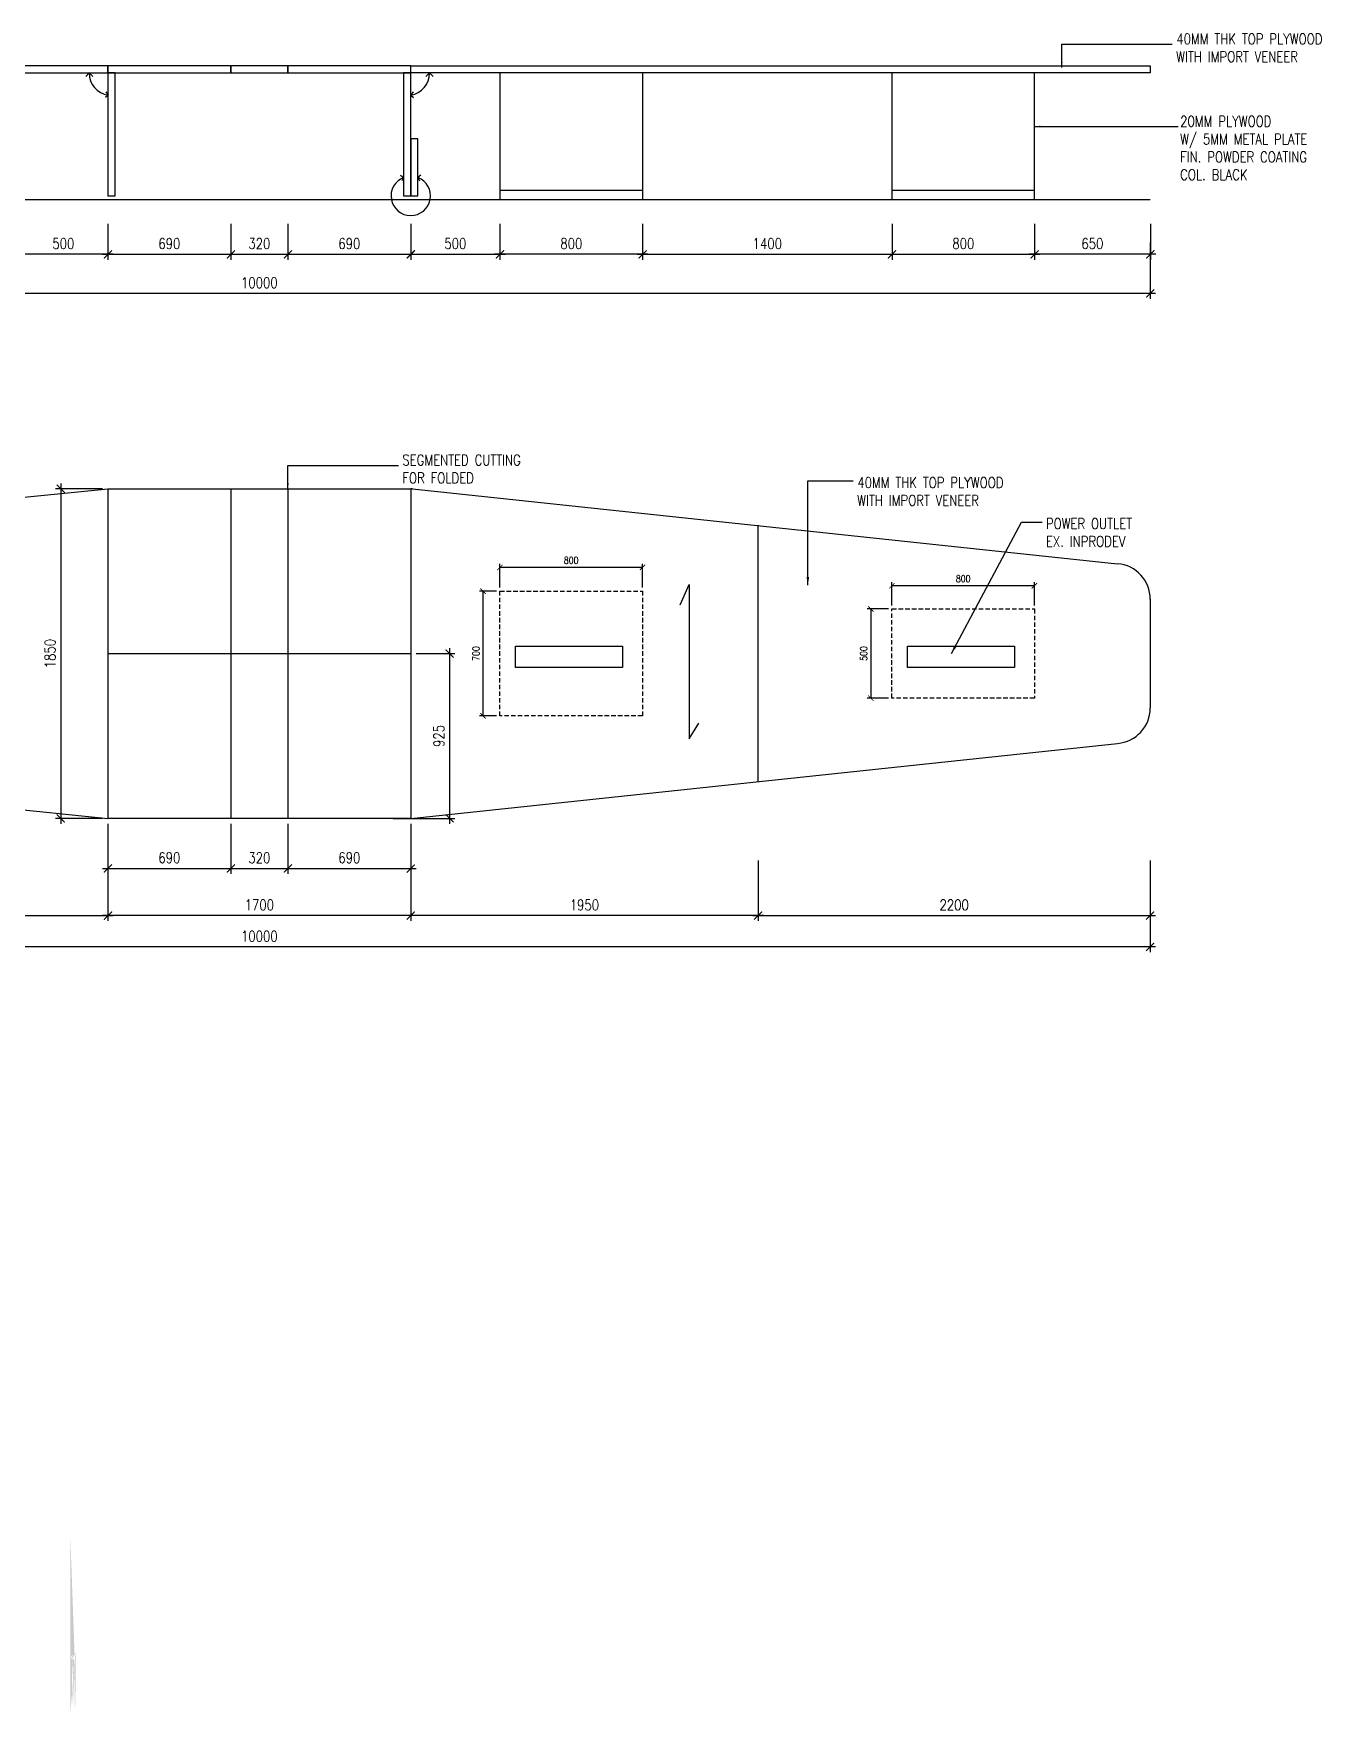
# Model space of a CAD drawing. Header units: millimetres. Extents: x 18011 to 451744, y -68201 to 295746.
# Drawn here: x 27599 to 34827, y 286132 to 295564 of the extents above; entities that cross this region are included whole.
import ezdxf

# ---------------------------------------------------------------- set-up
doc = ezdxf.new("R2010")
doc.units = ezdxf.units.MM
doc.header["$LTSCALE"] = 100
doc.header["$MEASUREMENT"] = 0
doc.header["$PDMODE"] = 2
doc.header["$PDSIZE"] = -3
doc.linetypes.add('HIDDEN', pattern=[0.375, 0.25, -0.125])
doc.layers.get('0').update_dxf_attribs({"linetype": 'CONTINUOUS'})
doc.layers.get('DEFPOINTS').update_dxf_attribs({"linetype": 'CONTINUOUS'})
doc.layers.add('03AFP', color=3, linetype='CONTINUOUS')
doc.styles.add('DIM', font='ROMANS.shx', dxfattribs={"width": 0.8})
doc.dimstyles.new('dim 30', dxfattribs={"dimscale": 30, "dimtxt": 2, "dimasz": 1.5, "dimexe": 1, "dimexo": 1, "dimgap": 1, "dimtad": 1, "dimdec": 0, "dimzin": 0, "dimdsep": 46, "dimtxsty": 'DIM', "dimblk": 'ARCHTICK', "dimcen": 0, "dimdle": 1, "dimclrd": 9, "dimclre": 9, "dimclrt": 3, "dimadec": 0, "dimazin": 0, "dimtfac": 0.5, "dimtdec": 0, "dimtix": 1, "dimtofl": 0, "dimtmove": 2, "dimatfit": 3, "dimfxl": 0, "dimtolj": 1, "dimtzin": 0, "dimarcsym": 0})
doc.dimstyles.new('DIM-20', dxfattribs={"dimscale": 20, "dimtxt": 2, "dimasz": 1.5, "dimexe": 1, "dimexo": 1, "dimgap": 1, "dimtad": 1, "dimdec": 0, "dimdsep": 46, "dimtxsty": 'DIM', "dimblk": 'ARCHTICK', "dimcen": 0, "dimclrd": 9, "dimclre": 9, "dimclrt": 256, "dimadec": 0, "dimazin": 2, "dimtfac": 1, "dimtdec": 0, "dimtix": 1, "dimtmove": 2, "dimatfit": 3, "dimfxl": 0, "dimarcsym": 0})
doc.dimstyles.new('DIM20', dxfattribs={"dimscale": 20, "dimtxt": 2, "dimasz": 1.5, "dimexe": 1, "dimexo": 1, "dimgap": 1, "dimtad": 1, "dimdec": 0, "dimzin": 0, "dimdsep": 46, "dimtxsty": 'DIM', "dimblk1": 'ARCHTICK', "dimblk2": 'ARCHTICK', "dimsah": 1, "dimcen": 0.09, "dimdle": 1, "dimclrd": 9, "dimclre": 9, "dimclrt": 3, "dimadec": 0, "dimazin": 0, "dimtfac": 0.5, "dimtdec": 0, "dimtix": 1, "dimtmove": 2, "dimatfit": 3, "dimfxl": 0, "dimtolj": 1, "dimtzin": 0, "dimarcsym": 0})

# ---------------------------------------------------------------- blocks, each defined once
blk = doc.blocks.new('_ARCHTICK')
at = {"color": 0, "linetype": 'ByBlock', "const_width": 0.15}
blk.add_lwpolyline([(-0.5, -0.5), (0.5, 0.5)], dxfattribs=at)
blk = doc.blocks.new('*D1298')
at = {"color": 9, "lineweight": -2}
for p, q in [((28016.4, 290924.1), (28016.4, 290584.4)), ((29715.9, 290924.3), (29715.9, 290584.4)), ((29745.9, 290614.4), (27986.4, 290614.4))]:
    blk.add_line(p, q, dxfattribs=at)
at = {"layer": 'DEFPOINTS', "color": 0}
for p in [(28016.4, 290954.1), (29715.9, 290954.3), (28016.4, 290614.4)]:
    blk.add_point(p, dxfattribs=at)
at = {"color": 9, "lineweight": -2, "xscale": 45, "yscale": 45, "zscale": 45, "rotation": 180}
blk.add_blockref('_ARCHTICK', (28016.4, 290614.4), dxfattribs=at)
at = {"color": 9, "lineweight": -2, "xscale": 45, "yscale": 45, "zscale": 45}
blk.add_blockref('_ARCHTICK', (29715.9, 290614.4), dxfattribs=at)
at = {"color": 3, "insert": (28866.2, 290674.4), "char_height": 60, "attachment_point": 5, "style": 'DIM'}
blk.add_mtext('\\A1;1700', dxfattribs=at)
blk = doc.blocks.new('*D1299')
at = {"color": 9, "lineweight": -2}
for p, q in [((26066, 290923.3), (26066, 290584.4)), ((28016.4, 290924.1), (28016.4, 290584.4)), ((26036, 290614.4), (28046.4, 290614.4))]:
    blk.add_line(p, q, dxfattribs=at)
at = {"layer": 'DEFPOINTS', "color": 0}
for p in [(26066, 290953.3), (28016.4, 290954.1), (28016.4, 290614.4)]:
    blk.add_point(p, dxfattribs=at)
at = {"color": 9, "lineweight": -2, "xscale": 45, "yscale": 45, "zscale": 45, "rotation": 180}
blk.add_blockref('_ARCHTICK', (26066, 290614.4), dxfattribs=at)
at = {"color": 9, "lineweight": -2, "xscale": 45, "yscale": 45, "zscale": 45}
blk.add_blockref('_ARCHTICK', (28016.4, 290614.4), dxfattribs=at)
at = {"color": 3, "insert": (27041.2, 290674.4), "char_height": 60, "attachment_point": 5, "style": 'DIM'}
blk.add_mtext('\\A1;1950', dxfattribs=at)
blk = doc.blocks.new('*D1301')
at = {"color": 9, "lineweight": -2}
for p, q in [((29715.9, 290924.1), (29715.9, 290584.4)), ((31665.8, 290923.3), (31665.8, 290584.4)), ((31695.8, 290614.4), (29685.9, 290614.4))]:
    blk.add_line(p, q, dxfattribs=at)
at = {"layer": 'DEFPOINTS', "color": 0}
for p in [(29715.9, 290954.1), (31665.8, 290953.3), (29715.9, 290614.4)]:
    blk.add_point(p, dxfattribs=at)
at = {"color": 9, "lineweight": -2, "xscale": 45, "yscale": 45, "zscale": 45, "rotation": 180}
blk.add_blockref('_ARCHTICK', (29715.9, 290614.4), dxfattribs=at)
at = {"color": 9, "lineweight": -2, "xscale": 45, "yscale": 45, "zscale": 45}
blk.add_blockref('_ARCHTICK', (31665.8, 290614.4), dxfattribs=at)
at = {"color": 3, "insert": (30690.9, 290674.4), "char_height": 60, "attachment_point": 5, "style": 'DIM'}
blk.add_mtext('\\A1;1950', dxfattribs=at)
blk = doc.blocks.new('*D1302')
at = {"color": 9, "lineweight": -2}
for p, q in [((31665.8, 290923.3), (31665.8, 290584.4)), ((33866.1, 290923.1), (33866.1, 290584.4)), ((31635.8, 290614.4), (33896.1, 290614.4))]:
    blk.add_line(p, q, dxfattribs=at)
at = {"layer": 'DEFPOINTS', "color": 0}
for p in [(31665.8, 290953.3), (33866.1, 290953.1), (33866.1, 290614.4)]:
    blk.add_point(p, dxfattribs=at)
at = {"color": 9, "lineweight": -2, "xscale": 45, "yscale": 45, "zscale": 45, "rotation": 180}
blk.add_blockref('_ARCHTICK', (31665.8, 290614.4), dxfattribs=at)
at = {"color": 9, "lineweight": -2, "xscale": 45, "yscale": 45, "zscale": 45}
blk.add_blockref('_ARCHTICK', (33866.1, 290614.4), dxfattribs=at)
at = {"color": 3, "insert": (32766, 290674.4), "char_height": 60, "attachment_point": 5, "style": 'DIM'}
blk.add_mtext('\\A1;2200', dxfattribs=at)
blk = doc.blocks.new('*D1303')
at = {"color": 9, "lineweight": -2}
for p, q in [((23865.7, 290723.7), (23865.7, 290408.6)), ((33866.1, 290723.7), (33866.1, 290408.6)), ((33896.1, 290438.6), (23835.7, 290438.6))]:
    blk.add_line(p, q, dxfattribs=at)
at = {"layer": 'DEFPOINTS', "color": 0}
for p in [(23865.7, 290753.7), (33866.1, 290753.7), (23865.7, 290438.6)]:
    blk.add_point(p, dxfattribs=at)
at = {"color": 9, "lineweight": -2, "xscale": 45, "yscale": 45, "zscale": 45, "rotation": 180}
blk.add_blockref('_ARCHTICK', (23865.7, 290438.6), dxfattribs=at)
at = {"color": 9, "lineweight": -2, "xscale": 45, "yscale": 45, "zscale": 45}
blk.add_blockref('_ARCHTICK', (33866.1, 290438.6), dxfattribs=at)
at = {"color": 3, "insert": (28865.9, 290498.6), "char_height": 60, "attachment_point": 5, "style": 'DIM'}
blk.add_mtext('\\A1;10000', dxfattribs=at)
blk = doc.blocks.new('*D1304')
at = {"layer": '03AFP', "color": 9, "lineweight": -2}
for p, q in [((28016.4, 291130.3), (28016.4, 290849.2)), ((28706.4, 291130.3), (28706.4, 290849.2)), ((27986.4, 290879.2), (28736.4, 290879.2))]:
    blk.add_line(p, q, dxfattribs=at)
at = {"layer": 'DEFPOINTS', "color": 0}
for p in [(28016.4, 291160.3), (28706.4, 291160.3), (28706.4, 290879.2)]:
    blk.add_point(p, dxfattribs=at)
at = {"layer": '03AFP', "color": 9, "lineweight": -2, "xscale": 45, "yscale": 45, "zscale": 45, "rotation": 180}
blk.add_blockref('_ARCHTICK', (28016.4, 290879.2), dxfattribs=at)
at = {"layer": '03AFP', "color": 9, "lineweight": -2, "xscale": 45, "yscale": 45, "zscale": 45}
blk.add_blockref('_ARCHTICK', (28706.4, 290879.2), dxfattribs=at)
at = {"layer": '03AFP', "color": 3, "insert": (28361.4, 290939.2), "char_height": 60, "attachment_point": 5, "style": 'DIM'}
blk.add_mtext('\\A1;690', dxfattribs=at)
blk = doc.blocks.new('*D1305')
at = {"layer": '03AFP', "color": 9, "lineweight": -2}
for p, q in [((27986.4, 293010.3), (27721.5, 293010.3)), ((27751.5, 293040.3), (27751.5, 291130.3)), ((27986.4, 291160.3), (27721.5, 291160.3))]:
    blk.add_line(p, q, dxfattribs=at)
at = {"layer": 'DEFPOINTS', "color": 0}
for p in [(28016.4, 293010.3), (27751.5, 291160.3), (28016.4, 291160.3)]:
    blk.add_point(p, dxfattribs=at)
at = {"layer": '03AFP', "color": 9, "lineweight": -2, "xscale": 45, "yscale": 45, "zscale": 45}
for p, rotation in [((27751.5, 293010.3), 90), ((27751.5, 291160.3), 270)]:
    blk.add_blockref('_ARCHTICK', p, dxfattribs=dict(at, rotation=rotation))
at = {"layer": '03AFP', "color": 3, "insert": (27691.5, 292085.3), "char_height": 60, "attachment_point": 5, "rotation": 90, "style": 'DIM'}
blk.add_mtext('\\A1;1850', dxfattribs=at)
blk = doc.blocks.new('*D1306')
at = {"layer": '03AFP', "color": 9, "lineweight": -2}
for p, q in [((28706.4, 291130.3), (28706.4, 290849.2)), ((29026.4, 291130.3), (29026.4, 290849.2)), ((28676.4, 290879.2), (29056.4, 290879.2))]:
    blk.add_line(p, q, dxfattribs=at)
at = {"layer": 'DEFPOINTS', "color": 0}
for p in [(28706.4, 291160.3), (29026.4, 291160.3), (29026.4, 290879.2)]:
    blk.add_point(p, dxfattribs=at)
at = {"layer": '03AFP', "color": 9, "lineweight": -2, "xscale": 45, "yscale": 45, "zscale": 45, "rotation": 180}
blk.add_blockref('_ARCHTICK', (28706.4, 290879.2), dxfattribs=at)
at = {"layer": '03AFP', "color": 9, "lineweight": -2, "xscale": 45, "yscale": 45, "zscale": 45}
blk.add_blockref('_ARCHTICK', (29026.4, 290879.2), dxfattribs=at)
at = {"layer": '03AFP', "color": 3, "insert": (28866.4, 290939.2), "char_height": 60, "attachment_point": 5, "style": 'DIM'}
blk.add_mtext('\\A1;320', dxfattribs=at)
blk = doc.blocks.new('*D1307')
at = {"layer": '03AFP', "color": 9, "lineweight": -2}
for p, q in [((29026.4, 291130.3), (29026.4, 290849.2)), ((29715.9, 291130.3), (29715.9, 290849.2)), ((28996.4, 290879.2), (29745.9, 290879.2))]:
    blk.add_line(p, q, dxfattribs=at)
at = {"layer": 'DEFPOINTS', "color": 0}
for p in [(29026.4, 291160.3), (29715.9, 291160.3), (29715.9, 290879.2)]:
    blk.add_point(p, dxfattribs=at)
at = {"layer": '03AFP', "color": 9, "lineweight": -2, "xscale": 45, "yscale": 45, "zscale": 45, "rotation": 180}
blk.add_blockref('_ARCHTICK', (29026.4, 290879.2), dxfattribs=at)
at = {"layer": '03AFP', "color": 9, "lineweight": -2, "xscale": 45, "yscale": 45, "zscale": 45}
blk.add_blockref('_ARCHTICK', (29715.9, 290879.2), dxfattribs=at)
at = {"layer": '03AFP', "color": 3, "insert": (29371.2, 290939.2), "char_height": 60, "attachment_point": 5, "style": 'DIM'}
blk.add_mtext('\\A1;690', dxfattribs=at)
blk = doc.blocks.new('*D1308')
at = {"layer": '03AFP', "color": 9, "lineweight": -2}
for p, q in [((29745.9, 292085.3), (29963.7, 292085.3)), ((29933.7, 292115.3), (29933.7, 291130.3)), ((29617.7, 291160.3), (29963.7, 291160.3))]:
    blk.add_line(p, q, dxfattribs=at)
at = {"layer": 'DEFPOINTS', "color": 0}
for p in [(29715.9, 292085.3), (29587.7, 291160.3), (29933.7, 291160.3)]:
    blk.add_point(p, dxfattribs=at)
at = {"layer": '03AFP', "color": 9, "lineweight": -2, "xscale": 45, "yscale": 45, "zscale": 45}
for p, rotation in [((29933.7, 292085.3), 90), ((29933.7, 291160.3), 270)]:
    blk.add_blockref('_ARCHTICK', p, dxfattribs=dict(at, rotation=rotation))
at = {"layer": '03AFP', "color": 3, "insert": (29873.7, 291622.8), "char_height": 60, "attachment_point": 5, "rotation": 90, "style": 'DIM'}
blk.add_mtext('\\A1;925', dxfattribs=at)
blk = doc.blocks.new('*D1316')
at = {"layer": '03AFP', "color": 9, "lineweight": -2}
for p, q in [((27516, 294497.6), (27516, 294295.7)), ((28016.4, 294497.6), (28016.4, 294295.7)), ((28046.4, 294325.7), (27486, 294325.7))]:
    blk.add_line(p, q, dxfattribs=at)
at = {"layer": 'DEFPOINTS', "color": 0}
for p in [(27516, 294527.6), (28016.4, 294527.6), (27516, 294325.7)]:
    blk.add_point(p, dxfattribs=at)
at = {"layer": '03AFP', "color": 9, "lineweight": -2, "xscale": 45, "yscale": 45, "zscale": 45, "rotation": 180}
blk.add_blockref('_ARCHTICK', (27516, 294325.7), dxfattribs=at)
at = {"layer": '03AFP', "color": 9, "lineweight": -2, "xscale": 45, "yscale": 45, "zscale": 45}
blk.add_blockref('_ARCHTICK', (28016.4, 294325.7), dxfattribs=at)
at = {"layer": '03AFP', "color": 3, "insert": (27766.2, 294385.7), "char_height": 60, "attachment_point": 5, "style": 'DIM'}
blk.add_mtext('\\A1;500', dxfattribs=at)
blk = doc.blocks.new('*D1317')
at = {"layer": '03AFP', "color": 9, "lineweight": -2}
for p, q in [((28016.4, 294497.6), (28016.4, 294295.7)), ((28706.4, 294497.6), (28706.4, 294295.7)), ((27986.4, 294325.7), (28736.4, 294325.7))]:
    blk.add_line(p, q, dxfattribs=at)
at = {"layer": 'DEFPOINTS', "color": 0}
for p in [(28016.4, 294527.6), (28706.4, 294527.6), (28706.4, 294325.7)]:
    blk.add_point(p, dxfattribs=at)
at = {"layer": '03AFP', "color": 9, "lineweight": -2, "xscale": 45, "yscale": 45, "zscale": 45, "rotation": 180}
blk.add_blockref('_ARCHTICK', (28016.4, 294325.7), dxfattribs=at)
at = {"layer": '03AFP', "color": 9, "lineweight": -2, "xscale": 45, "yscale": 45, "zscale": 45}
blk.add_blockref('_ARCHTICK', (28706.4, 294325.7), dxfattribs=at)
at = {"layer": '03AFP', "color": 3, "insert": (28361.4, 294385.7), "char_height": 60, "attachment_point": 5, "style": 'DIM'}
blk.add_mtext('\\A1;690', dxfattribs=at)
blk = doc.blocks.new('*D1318')
at = {"layer": '03AFP', "color": 9, "lineweight": -2}
for p, q in [((28706.4, 294497.6), (28706.4, 294295.7)), ((29026.4, 294497.6), (29026.4, 294295.7)), ((28676.4, 294325.7), (29056.4, 294325.7))]:
    blk.add_line(p, q, dxfattribs=at)
at = {"layer": 'DEFPOINTS', "color": 0}
for p in [(28706.4, 294527.6), (29026.4, 294527.6), (29026.4, 294325.7)]:
    blk.add_point(p, dxfattribs=at)
at = {"layer": '03AFP', "color": 9, "lineweight": -2, "xscale": 45, "yscale": 45, "zscale": 45, "rotation": 180}
blk.add_blockref('_ARCHTICK', (28706.4, 294325.7), dxfattribs=at)
at = {"layer": '03AFP', "color": 9, "lineweight": -2, "xscale": 45, "yscale": 45, "zscale": 45}
blk.add_blockref('_ARCHTICK', (29026.4, 294325.7), dxfattribs=at)
at = {"layer": '03AFP', "color": 3, "insert": (28866.4, 294385.7), "char_height": 60, "attachment_point": 5, "style": 'DIM'}
blk.add_mtext('\\A1;320', dxfattribs=at)
blk = doc.blocks.new('*D1319')
at = {"layer": '03AFP', "color": 9, "lineweight": -2}
for p, q in [((29026.4, 294497.6), (29026.4, 294295.7)), ((29715.9, 294497.6), (29715.9, 294295.7)), ((28996.4, 294325.7), (29745.9, 294325.7))]:
    blk.add_line(p, q, dxfattribs=at)
at = {"layer": 'DEFPOINTS', "color": 0}
for p in [(29026.4, 294527.6), (29715.9, 294527.6), (29715.9, 294325.7)]:
    blk.add_point(p, dxfattribs=at)
at = {"layer": '03AFP', "color": 9, "lineweight": -2, "xscale": 45, "yscale": 45, "zscale": 45, "rotation": 180}
blk.add_blockref('_ARCHTICK', (29026.4, 294325.7), dxfattribs=at)
at = {"layer": '03AFP', "color": 9, "lineweight": -2, "xscale": 45, "yscale": 45, "zscale": 45}
blk.add_blockref('_ARCHTICK', (29715.9, 294325.7), dxfattribs=at)
at = {"layer": '03AFP', "color": 3, "insert": (29371.2, 294385.7), "char_height": 60, "attachment_point": 5, "style": 'DIM'}
blk.add_mtext('\\A1;690', dxfattribs=at)
blk = doc.blocks.new('*D1322')
at = {"layer": '03AFP', "color": 9, "lineweight": -2}
for p, q in [((33217.1, 294497.6), (33217.1, 294295.7)), ((33867.1, 294497.6), (33867.1, 294295.7)), ((33897.1, 294325.7), (33187.1, 294325.7))]:
    blk.add_line(p, q, dxfattribs=at)
at = {"layer": 'DEFPOINTS', "color": 0}
for p in [(33217.1, 294527.6), (33867.1, 294527.6), (33217.1, 294325.7)]:
    blk.add_point(p, dxfattribs=at)
at = {"layer": '03AFP', "color": 9, "lineweight": -2, "xscale": 45, "yscale": 45, "zscale": 45, "rotation": 180}
blk.add_blockref('_ARCHTICK', (33217.1, 294325.7), dxfattribs=at)
at = {"layer": '03AFP', "color": 9, "lineweight": -2, "xscale": 45, "yscale": 45, "zscale": 45}
blk.add_blockref('_ARCHTICK', (33867.1, 294325.7), dxfattribs=at)
at = {"layer": '03AFP', "color": 3, "insert": (33542.1, 294385.7), "char_height": 60, "attachment_point": 5, "style": 'DIM'}
blk.add_mtext('\\A1;650', dxfattribs=at)
blk = doc.blocks.new('*D1323')
at = {"layer": '03AFP', "color": 9, "lineweight": -2}
for p, q in [((32417.1, 294497.6), (32417.1, 294295.7)), ((33217.1, 294497.6), (33217.1, 294295.7)), ((32387.1, 294325.7), (33247.1, 294325.7))]:
    blk.add_line(p, q, dxfattribs=at)
at = {"layer": 'DEFPOINTS', "color": 0}
for p in [(32417.1, 294527.6), (33217.1, 294527.6), (33217.1, 294325.7)]:
    blk.add_point(p, dxfattribs=at)
at = {"layer": '03AFP', "color": 9, "lineweight": -2, "xscale": 45, "yscale": 45, "zscale": 45, "rotation": 180}
blk.add_blockref('_ARCHTICK', (32417.1, 294325.7), dxfattribs=at)
at = {"layer": '03AFP', "color": 9, "lineweight": -2, "xscale": 45, "yscale": 45, "zscale": 45}
blk.add_blockref('_ARCHTICK', (33217.1, 294325.7), dxfattribs=at)
at = {"layer": '03AFP', "color": 3, "insert": (32817.1, 294385.7), "char_height": 60, "attachment_point": 5, "style": 'DIM'}
blk.add_mtext('\\A1;800', dxfattribs=at)
blk = doc.blocks.new('*D1324')
at = {"layer": '03AFP', "color": 9, "lineweight": -2}
for p, q in [((31016.8, 294497.6), (31016.8, 294295.7)), ((32417.1, 294497.6), (32417.1, 294295.7)), ((30986.8, 294325.7), (32447.1, 294325.7))]:
    blk.add_line(p, q, dxfattribs=at)
at = {"layer": 'DEFPOINTS', "color": 0}
for p in [(31016.8, 294527.6), (32417.1, 294527.6), (32417.1, 294325.7)]:
    blk.add_point(p, dxfattribs=at)
at = {"layer": '03AFP', "color": 9, "lineweight": -2, "xscale": 45, "yscale": 45, "zscale": 45, "rotation": 180}
blk.add_blockref('_ARCHTICK', (31016.8, 294325.7), dxfattribs=at)
at = {"layer": '03AFP', "color": 9, "lineweight": -2, "xscale": 45, "yscale": 45, "zscale": 45}
blk.add_blockref('_ARCHTICK', (32417.1, 294325.7), dxfattribs=at)
at = {"layer": '03AFP', "color": 3, "insert": (31717, 294385.7), "char_height": 60, "attachment_point": 5, "style": 'DIM'}
blk.add_mtext('\\A1;1400', dxfattribs=at)
blk = doc.blocks.new('*D1320')
at = {"layer": '03AFP', "color": 9, "lineweight": -2}
for p, q in [((30216.8, 294497.6), (30216.8, 294295.7)), ((31016.8, 294497.6), (31016.8, 294295.7)), ((31046.8, 294325.7), (30186.8, 294325.7))]:
    blk.add_line(p, q, dxfattribs=at)
at = {"layer": 'DEFPOINTS', "color": 0}
for p in [(30216.8, 294527.6), (31016.8, 294527.6), (30216.8, 294325.7)]:
    blk.add_point(p, dxfattribs=at)
at = {"layer": '03AFP', "color": 9, "lineweight": -2, "xscale": 45, "yscale": 45, "zscale": 45, "rotation": 180}
blk.add_blockref('_ARCHTICK', (30216.8, 294325.7), dxfattribs=at)
at = {"layer": '03AFP', "color": 9, "lineweight": -2, "xscale": 45, "yscale": 45, "zscale": 45}
blk.add_blockref('_ARCHTICK', (31016.8, 294325.7), dxfattribs=at)
at = {"layer": '03AFP', "color": 3, "insert": (30616.8, 294385.7), "char_height": 60, "attachment_point": 5, "style": 'DIM'}
blk.add_mtext('\\A1;800', dxfattribs=at)
blk = doc.blocks.new('*D1321')
at = {"layer": '03AFP', "color": 9, "lineweight": -2}
for p, q in [((29716.4, 294497.6), (29716.4, 294295.7)), ((30216.8, 294497.6), (30216.8, 294295.7)), ((29686.4, 294325.7), (30246.8, 294325.7))]:
    blk.add_line(p, q, dxfattribs=at)
at = {"layer": 'DEFPOINTS', "color": 0}
for p in [(29716.4, 294527.6), (30216.8, 294527.6), (30216.8, 294325.7)]:
    blk.add_point(p, dxfattribs=at)
at = {"layer": '03AFP', "color": 9, "lineweight": -2, "xscale": 45, "yscale": 45, "zscale": 45, "rotation": 180}
blk.add_blockref('_ARCHTICK', (29716.4, 294325.7), dxfattribs=at)
at = {"layer": '03AFP', "color": 9, "lineweight": -2, "xscale": 45, "yscale": 45, "zscale": 45}
blk.add_blockref('_ARCHTICK', (30216.8, 294325.7), dxfattribs=at)
at = {"layer": '03AFP', "color": 3, "insert": (29966.6, 294385.7), "char_height": 60, "attachment_point": 5, "style": 'DIM'}
blk.add_mtext('\\A1;500', dxfattribs=at)
blk = doc.blocks.new('*D1325')
at = {"color": 9, "lineweight": -2}
for p, q in [((23865.7, 294391.7), (23865.7, 294076.5)), ((33866.1, 294391.7), (33866.1, 294076.5)), ((33896.1, 294106.5), (23835.7, 294106.5))]:
    blk.add_line(p, q, dxfattribs=at)
at = {"layer": 'DEFPOINTS', "color": 0}
for p in [(23865.7, 294421.7), (33866.1, 294421.7), (23865.7, 294106.5)]:
    blk.add_point(p, dxfattribs=at)
at = {"color": 9, "lineweight": -2, "xscale": 45, "yscale": 45, "zscale": 45, "rotation": 180}
blk.add_blockref('_ARCHTICK', (23865.7, 294106.5), dxfattribs=at)
at = {"color": 9, "lineweight": -2, "xscale": 45, "yscale": 45, "zscale": 45}
blk.add_blockref('_ARCHTICK', (33866.1, 294106.5), dxfattribs=at)
at = {"color": 3, "insert": (28865.9, 294166.5), "char_height": 60, "attachment_point": 5, "style": 'DIM'}
blk.add_mtext('\\A1;10000', dxfattribs=at)
blk = doc.blocks.new('*D1345')
at = {"layer": '03AFP', "color": 9, "lineweight": -2}
for p, q in [((30216.3, 292455.3), (30216.3, 292588.7)), ((31016.3, 292568.7), (30216.3, 292568.7)), ((31016.3, 292455.3), (31016.3, 292588.7))]:
    blk.add_line(p, q, dxfattribs=at)
at = {"layer": 'DEFPOINTS', "color": 0}
for p in [(30216.3, 292568.7), (30216.3, 292435.3), (31016.3, 292435.3)]:
    blk.add_point(p, dxfattribs=at)
at = {"layer": '03AFP', "color": 9, "lineweight": -2, "xscale": 30, "yscale": 30, "zscale": 30, "rotation": 180}
blk.add_blockref('_ARCHTICK', (30216.3, 292568.7), dxfattribs=at)
at = {"layer": '03AFP', "color": 9, "lineweight": -2, "xscale": 30, "yscale": 30, "zscale": 30}
blk.add_blockref('_ARCHTICK', (31016.3, 292568.7), dxfattribs=at)
at = {"layer": '03AFP', "insert": (30616.3, 292608.7), "char_height": 40, "attachment_point": 5, "style": 'DIM'}
blk.add_mtext('800', dxfattribs=at)
blk = doc.blocks.new('*D1346')
at = {"layer": '03AFP', "color": 9, "lineweight": -2}
for p, q in [((30196.3, 292435.3), (30101.8, 292435.3)), ((30121.8, 291735.3), (30121.8, 292435.3)), ((30196.3, 291735.3), (30101.8, 291735.3))]:
    blk.add_line(p, q, dxfattribs=at)
at = {"layer": 'DEFPOINTS', "color": 0}
for p in [(30121.8, 292435.3), (30216.3, 292435.3), (30216.3, 291735.3)]:
    blk.add_point(p, dxfattribs=at)
at = {"layer": '03AFP', "color": 9, "lineweight": -2, "xscale": 30, "yscale": 30, "zscale": 30}
for p, rotation in [((30121.8, 292435.3), 90), ((30121.8, 291735.3), 270)]:
    blk.add_blockref('_ARCHTICK', p, dxfattribs=dict(at, rotation=rotation))
at = {"layer": '03AFP', "insert": (30081.8, 292085.3), "char_height": 40, "attachment_point": 5, "rotation": 90, "style": 'DIM'}
blk.add_mtext('700', dxfattribs=at)
blk = doc.blocks.new('*D1347')
at = {"layer": '03AFP', "color": 9, "lineweight": -2}
for p, q in [((32416.6, 292355.3), (32416.6, 292485.6)), ((33216.6, 292465.6), (32416.6, 292465.6)), ((33216.6, 292355.3), (33216.6, 292485.6))]:
    blk.add_line(p, q, dxfattribs=at)
at = {"layer": 'DEFPOINTS', "color": 0}
for p in [(32416.6, 292465.6), (32416.6, 292335.3), (33216.6, 292335.3)]:
    blk.add_point(p, dxfattribs=at)
at = {"layer": '03AFP', "color": 9, "lineweight": -2, "xscale": 30, "yscale": 30, "zscale": 30, "rotation": 180}
blk.add_blockref('_ARCHTICK', (32416.6, 292465.6), dxfattribs=at)
at = {"layer": '03AFP', "color": 9, "lineweight": -2, "xscale": 30, "yscale": 30, "zscale": 30}
blk.add_blockref('_ARCHTICK', (33216.6, 292465.6), dxfattribs=at)
at = {"layer": '03AFP', "insert": (32816.6, 292505.6), "char_height": 40, "attachment_point": 5, "style": 'DIM'}
blk.add_mtext('800', dxfattribs=at)
blk = doc.blocks.new('*D1348')
at = {"layer": '03AFP', "color": 9, "lineweight": -2}
for p, q in [((32396.6, 292335.3), (32278.2, 292335.3)), ((32298.2, 292335.3), (32298.2, 291835.3)), ((32396.6, 291835.3), (32278.2, 291835.3))]:
    blk.add_line(p, q, dxfattribs=at)
at = {"layer": 'DEFPOINTS', "color": 0}
for p in [(32416.6, 292335.3), (32298.2, 291835.3), (32416.6, 291835.3)]:
    blk.add_point(p, dxfattribs=at)
at = {"layer": '03AFP', "color": 9, "lineweight": -2, "xscale": 30, "yscale": 30, "zscale": 30}
for p, rotation in [((32298.2, 292335.3), 90), ((32298.2, 291835.3), 270)]:
    blk.add_blockref('_ARCHTICK', p, dxfattribs=dict(at, rotation=rotation))
at = {"layer": '03AFP', "insert": (32258.2, 292085.3), "char_height": 40, "attachment_point": 5, "rotation": 90, "style": 'DIM'}
blk.add_mtext('500', dxfattribs=at)

msp = doc.modelspace()

# ---------------------------------------------------------------- hatches: boundary and pattern name
h = msp.add_hatch(color=253)
h.paths.add_polyline_path([(27837.7, 286494.4), (27883.7, 286494.4)], flags=0)
h.paths.add_polyline_path([(27883.7, 286530.4), (27883.7, 286494.4)], flags=0)
h.paths.add_polyline_path([(27883.7, 286530.4), (27837.7, 286530.4)], flags=0)
edge = h.paths.add_edge_path(flags=0)
edge.add_line((27807.7, 286504.4), (27807.7, 286520.4))
edge.add_line((27807.7, 286520.4), (27837.7, 286520.4))
edge.add_line((27837.7, 286520.4), (27837.7, 286530.4))
edge.add_line((27883.7, 286530.4), (27837.7, 286530.4))
edge.add_line((27883.7, 286494.4), (27883.7, 286530.4))
edge.add_line((27837.7, 286494.4), (27883.7, 286494.4))
edge.add_line((27837.7, 286504.4), (27837.7, 286494.4))
edge.add_line((27837.7, 286504.4), (27807.7, 286504.4))
edge = h.paths.add_edge_path(flags=0)
edge.add_line((27807.7, 286504.4), (27807.7, 286520.4))
edge.add_line((27807.7, 286504.4), (27837.7, 286504.4))
edge.add_line((27837.7, 286504.4), (27837.7, 286494.4))
edge.add_line((27883.7, 286494.4), (27837.7, 286494.4))
edge.add_line((27883.7, 286530.4), (27883.7, 286494.4))
edge.add_line((27837.7, 286530.4), (27883.7, 286530.4))
edge.add_line((27837.7, 286520.4), (27837.7, 286530.4))
edge.add_line((27807.7, 286520.4), (27837.7, 286520.4))
h.paths.add_polyline_path([(27835.7, 286492.4), (27885.7, 286492.4)], flags=17)
edge = h.paths.add_edge_path(flags=16)
edge.add_line((27805.7, 286502.4), (27805.7, 286522.4))
edge.add_line((27805.7, 286522.4), (27835.7, 286522.4))
edge.add_line((27835.7, 286522.4), (27835.7, 286532.4))
edge.add_line((27835.7, 286532.4), (27885.7, 286532.4))
edge.add_line((27885.7, 286532.4), (27885.7, 286492.4))
edge.add_line((27885.7, 286492.4), (27835.7, 286492.4))
edge.add_line((27835.7, 286502.4), (27835.7, 286492.4))
edge.add_line((27835.7, 286502.4), (27805.7, 286502.4))
h.paths.add_polyline_path([(27885.7, 286532.4), (27835.7, 286532.4)], flags=17)
h.paths.add_polyline_path([(27885.7, 286492.4), (27885.7, 286532.4)], flags=0)
edge = h.paths.add_edge_path()
edge.add_line((27805.7, 286502.4), (27805.7, 286522.4))
edge.add_line((27805.7, 286502.4), (27835.7, 286502.4))
edge.add_line((27835.7, 286502.4), (27835.7, 286492.4))
edge.add_line((27885.7, 286492.4), (27835.7, 286492.4))
edge.add_line((27885.7, 286532.4), (27885.7, 286492.4))
edge.add_line((27885.7, 286532.4), (27835.7, 286532.4))
edge.add_line((27835.7, 286522.4), (27835.7, 286532.4))
edge.add_line((27805.7, 286522.4), (27835.7, 286522.4))
h.paths.add_polyline_path([(27805.7, 286502.4), (27835.7, 286502.4)], flags=16)
edge = h.paths.add_edge_path()
edge.add_line((27804.7, 286131.9), (27804.7, 287147.3))
edge.add_line((27829.7, 286442.4), (27829.7, 286460.9))
edge.add_line((27829.7, 286460.9), (27811.7, 286460.9))
edge.add_line((27811.7, 286460.9), (27811.7, 286442.4))
edge.add_line((27826.7, 286457.9), (27814.7, 286457.9))
edge.add_line((27814.7, 286442.4), (27805.7, 286442.4))
edge.add_line((27835.7, 286442.4), (27826.7, 286442.4))
edge.add_line((27814.7, 286176.4), (27814.7, 286457.9))
edge.add_line((27826.7, 286176.4), (27826.7, 286457.9))
edge.add_line((27835.7, 286131.9), (27835.7, 286502.4))

# ---------------------------------------------------------------- linework, layer by layer
at = {"color": 5}
msp.add_line((23865.7, 294633.4), (33866.6, 294633.4), dxfattribs=at)
at = {"color": 253}
msp.add_line((31665.8, 291365.4), (31665.8, 292805.1), dxfattribs=at)
at = {"layer": '03AFP'}
for p, q in [((30216.8, 295343.4), (30216.8, 294633.4)), ((31016.8, 295343.4), (31016.8, 294633.4)), ((32417.1, 294633.4), (32417.1, 295343.4)), ((33217.1, 294633.4), (33217.1, 295343.4)), ((31016.8, 294683.4), (30216.8, 294683.4)), ((33217.1, 294683.4), (32417.1, 294683.4)), ((24049.6, 292609.7), (28016.4, 293010.3)), ((28016.4, 293010.3), (28016.4, 291160.3)), ((28016.4, 293010.3), (29715.9, 293010.3)), ((29715.9, 293010.2), (29715.9, 291160.3)), ((29726.1, 293009.1), (33683.5, 292589.6)), ((33866.6, 292390.4), (33866.6, 291780.2)), ((24049.6, 291560.8), (28016.4, 291160.3)), ((29715.9, 291160.3), (33683.5, 291580.9)), ((29715.9, 291160.3), (28016.4, 291160.3))]:
    msp.add_line(p, q, dxfattribs=at)
at = {"layer": '03AFP', "color": 253}
for p, q in [((28706.4, 293010.3), (28706.4, 291160.2)), ((29026.4, 293010.2), (29026.4, 291160.3)), ((28016.4, 292085.3), (29715.9, 292085.3))]:
    msp.add_line(p, q, dxfattribs=at)
at = {"layer": '03AFP'}
for points in [[(23865.7, 295343.4), (28016.4, 295343.4), (28016.4, 295383.4), (23865.7, 295383.4)], [(28016.4, 295343.4), (28706.4, 295343.4), (28706.4, 295383.4), (28016.4, 295383.4)], [(28706.4, 295343.4), (29026.4, 295343.4), (29026.4, 295383.4), (28706.4, 295383.4)], [(29026.4, 295343.4), (29715.9, 295343.4), (29715.9, 295383.4), (29026.4, 295383.4)], [(33866.6, 295343.4), (29715.9, 295343.4), (29715.9, 295383.4), (33866.6, 295383.4)], [(30904.1, 292006.2), (30304.1, 292006.2), (30304.1, 292126.2), (30904.1, 292126.2)], [(33104.4, 292006.2), (32504.4, 292006.2), (32504.4, 292126.2), (33104.4, 292126.2)]]:
    msp.add_lwpolyline(points, close=True, dxfattribs=at)
for points in [[(27931.5, 295323.1), (27911.4, 295343.4), (27891.3, 295323.4)], [(29801.3, 295323.1), (29821.5, 295343.4), (29841.6, 295323.4)], [(28003.9, 295237), (28016.9, 295218.8), (28002.2, 295206.2)], [(29729, 295237), (29715.9, 295218.8), (29730.6, 295206.2)], [(29658.7, 294769.4), (29675.9, 294757), (29666.7, 294737.7)], [(29773.2, 294769.4), (29755.9, 294757), (29765.2, 294737.7)], [(31228, 292358.1), (31278.4, 292472.2), (31278.4, 291606.6), (31332.2, 291693.8)]]:
    msp.add_lwpolyline(points, dxfattribs=at)
at = {"layer": '03AFP', "color": 253}
for points in [[(28016.4, 295343.4), (28016.4, 294653.4), (28056.4, 294653.4), (28056.4, 295343.4)], [(29715.9, 294653.9), (29715.9, 295343.4), (29675.9, 295343.4), (29675.9, 294653.9)], [(29715.9, 294973.9), (29715.9, 294653.9), (29755.9, 294653.9), (29755.9, 294973.9)]]:
    msp.add_lwpolyline(points, close=True, dxfattribs=at)
at = {"layer": '03AFP', "color": 253, "linetype": 'HIDDEN'}
for points in [[(31016.3, 291735.3), (30216.3, 291735.3), (30216.3, 292435.3), (31016.3, 292435.3)], [(33216.6, 291835.3), (32416.6, 291835.3), (32416.6, 292335.3), (33216.6, 292335.3)]]:
    msp.add_lwpolyline(points, close=True, dxfattribs=at)
at = {"layer": '03AFP'}
for centre, radius, start, end in [((28037.6, 295343.4), 126.3, 180, 260.56818), ((29695.2, 295343.4), 126.3, 279.43182, 0), ((29715.9, 294653.9), 110.6, 111.2052, 68.7948), ((29705, 292810.2), 200, 83.96299, 86.88219), ((33666.6, 292390.4), 200, 0, 85.1674), ((33666.6, 291780.2), 200, 274.8326, 0)]:
    msp.add_arc(centre, radius, start, end, dxfattribs=at)

# ---------------------------------------------------------------- texts
at = {"layer": '03AFP', "char_height": 60, "attachment_point": 1, "style": 'DIM'}
for s, insert, width in [('40MM THK TOP PLYWOOD\\PWITH IMPORT VENEER', (34012.5, 295564.3), 837.071), ('20MM PLYWOOD \\PW/ 5MM METAL PLATE \\PFIN. POWDER COATING \\PCOL. BLACK', (34034.5, 295102.1), 904.193), ('SEGMENTED CUTTING\\PFOR FOLDED ', (29669.1, 293201.1), 837.071), ('40MM THK TOP PLYWOOD\\PWITH IMPORT VENEER', (32222.1, 293075), 837.071), ('POWER OUTLET\\PEX. INPRODEV', (33281, 292844.5), 837.071)]:
    msp.add_mtext(s, dxfattribs=dict(at, insert=insert, width=width))

# ---------------------------------------------------------------- dimensions: what is measured, and where the dimension line sits
at = {"color": 253}
for base, p1, p2, picture, middle in [((23865.7, 294106.5), (33866.1, 294421.7), (23865.7, 294421.7), '*D1325', (28865.9, 294166.5)), ((28016.4198964, 290614.3575944), (29715.9198964, 290954.2803253), (28016.4198964, 290954.1308856), '*D1298', (28866.1698964, 290674.3575944)), ((29715.9, 290614.4), (31665.8, 290953.3), (29715.9, 290954.1), '*D1301', (30690.9, 290674.4)), ((23865.7, 290438.6), (33866.1, 290753.7), (23865.7, 290753.7), '*D1303', (28865.9, 290498.6))]:
    dim = msp.add_linear_dim(base=base, p1=p1, p2=p2, dimstyle='dim 30', dxfattribs=at)
    dim.commit()
    dim.dimension.update_dxf_attribs({"geometry": picture, "text_midpoint": middle})
for base, p1, p2, picture, middle in [((28016.4, 290614.4), (26066, 290953.3), (28016.4, 290954.1), '*D1299', (27041.2, 290674.4)), ((33866.1, 290614.4), (31665.8, 290953.3), (33866.1, 290953.1), '*D1302', (32766, 290674.4))]:
    dim = msp.add_linear_dim(base=base, p1=p1, p2=p2, angle=180, dimstyle='dim 30', dxfattribs=at)
    dim.commit()
    dim.dimension.update_dxf_attribs({"geometry": picture, "text_midpoint": middle})
at = {"layer": '03AFP'}
for base, p1, p2, angle, picture, middle in [((27516, 294325.7), (28016.4, 294527.6), (27516, 294527.6), 180, '*D1316', (27766.2, 294385.7)), ((30216.8, 294325.7), (29716.4, 294527.6), (30216.8, 294527.6), 0, '*D1321', (29966.6, 294385.7)), ((30216.8, 294325.7), (31016.8, 294527.6), (30216.8, 294527.6), 180, '*D1320', (30616.8, 294385.7)), ((32417.1, 294325.7), (31016.8, 294527.6), (32417.1, 294527.6), 0, '*D1324', (31717, 294385.7)), ((33217.1, 294325.7), (32417.1, 294527.6), (33217.1, 294527.6), 0, '*D1323', (32817.1, 294385.7)), ((33217.1, 294325.7), (33867.1, 294527.6), (33217.1, 294527.6), 180, '*D1322', (33542.1, 294385.7))]:
    dim = msp.add_linear_dim(base=base, p1=p1, p2=p2, angle=angle, dimstyle='dim 30', override={"dimfxl": 0}, dxfattribs=at)
    dim.commit()
    dim.dimension.update_dxf_attribs({"geometry": picture, "text_midpoint": middle})
dim = msp.add_linear_dim(base=(28706.4, 294325.7), p1=(28016.4, 294527.6), p2=(28706.4, 294527.6), dimstyle='dim 30', override={"dimfxl": 0}, dxfattribs=at)
dim.commit()
dim.dimension.update_dxf_attribs({"geometry": '*D1317', "text_midpoint": (28361.4, 294385.7)})
for base, p1, p2, dimstyle, picture, middle in [((29026.4, 294325.7), (28706.4, 294527.6), (29026.4, 294527.6), 'dim 30', '*D1318', (28866.4, 294385.7)), ((29715.9198964, 294325.6683945), (29026.4198964, 294527.5511861), (29715.9198964, 294527.5511861), 'dim 30', '*D1319', (29371.1698964, 294385.6683945)), ((30216.3, 292568.7), (31016.3, 292435.3), (30216.3, 292435.3), 'DIM-20', '*D1345', (30616.3, 292608.7)), ((32416.6, 292465.6), (33216.6, 292335.3), (32416.6, 292335.3), 'DIM-20', '*D1347', (32816.6, 292505.6)), ((28706.4, 290879.2), (28016.4, 291160.3), (28706.4, 291160.3), 'dim 30', '*D1304', (28361.4, 290939.2)), ((29026.4, 290879.2), (28706.4, 291160.3), (29026.4, 291160.3), 'dim 30', '*D1306', (28866.4, 290939.2)), ((29715.9198964, 290879.2207879), (29026.4198964, 291160.349868), (29715.9198964, 291160.349868), 'dim 30', '*D1307', (29371.1698964, 290939.2207879))]:
    dim = msp.add_linear_dim(base=base, p1=p1, p2=p2, dimstyle=dimstyle, dxfattribs=at)
    dim.commit()
    dim.dimension.update_dxf_attribs({"geometry": picture, "text_midpoint": middle})
for base, p1, p2, dimstyle, picture, middle in [((27751.5, 291160.3), (28016.4, 293010.3), (28016.4, 291160.3), 'dim 30', '*D1305', (27691.5, 292085.3)), ((30121.8, 292435.3), (30216.3, 291735.3), (30216.3, 292435.3), 'DIM-20', '*D1346', (30081.8, 292085.3)), ((32298.2, 291835.3), (32416.6, 292335.3), (32416.6, 291835.3), 'DIM-20', '*D1348', (32258.2, 292085.3)), ((29933.7, 291160.3), (29715.9, 292085.3), (29587.7, 291160.3), 'dim 30', '*D1308', (29873.7, 291622.8))]:
    dim = msp.add_linear_dim(base=base, p1=p1, p2=p2, angle=90, dimstyle=dimstyle, dxfattribs=at)
    dim.commit()
    dim.dimension.update_dxf_attribs({"geometry": picture, "text_midpoint": middle})

# ---------------------------------------------------------------- leaders
for points, override in [([(33369.8, 295373.4), (33369.8, 295504.3), (33990.4, 295504.3)], {"dimgap": 1, "dimtad": 0, "dimfxl": 0}), ([(33218.8, 295042.8), (34022.7, 295042.8)], {"dimtad": 0, "dimfxl": 0}), ([(29026.4, 293010.2), (29026.4, 293141), (29647, 293141)], {"dimgap": 1, "dimtad": 0, "dimfxl": 0})]:
    msp.add_leader(points, dimstyle='DIM20', override=override)
for points in [[(31944.7, 292469.3), (31944.7, 293054), (32200, 293054)], [(32751, 292086.1), (33144.3, 292823.4), (33259, 292823.4)]]:
    msp.add_leader(points, dimstyle='dim 30', override={"dimgap": 1, "dimtad": 0, "dimfxl": 0}, dxfattribs=at)

doc.saveas('drawing.dxf')
